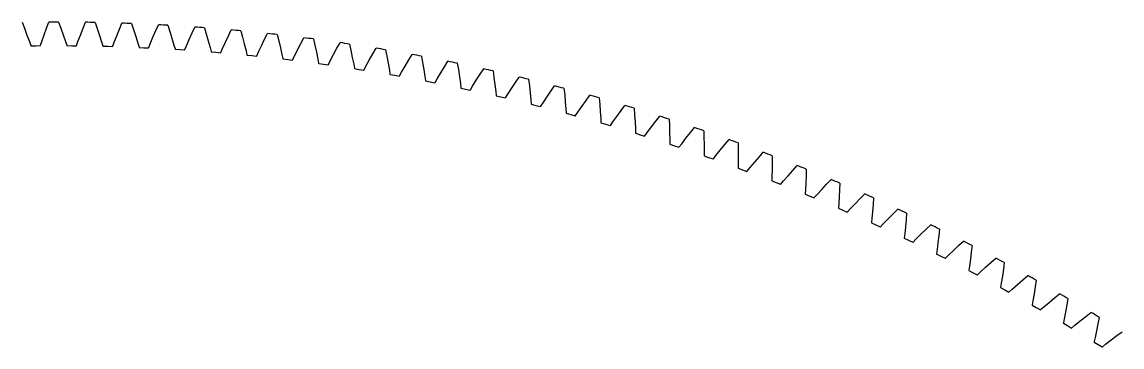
# Model space of a CAD drawing. Extents: x -220 to 220, y -220 to 220.
# Drawn here: x -3.5 to 117.4, y 184 to 219.7 of the extents above; entities that cross this region are included whole.
import ezdxf

# ---------------------------------------------------------------- set-up
doc = ezdxf.new("R2010")
doc.units = 0

msp = doc.modelspace()

# ---------------------------------------------------------------- linework, layer by layer
at = {"layer": 'layer0'}
for p, q in [((-3.48, 219.68), (-3.22, 219.02)), ((-3.22, 219.02), (-2.94, 218.28)), ((-1.05, 218.3), (-0.78, 219.04)), ((-0.78, 219.04), (-0.53, 219.71)), ((0.53, 219.71), (0.78, 219.04)), ((0.78, 219.04), (1.05, 218.3)), ((2.94, 218.28), (3.22, 219.02)), ((3.22, 219.02), (3.48, 219.68)), ((4.54, 219.66), (4.78, 218.99)), ((4.78, 218.99), (5.03, 218.24)), ((6.93, 218.19), (7.22, 218.93)), ((7.22, 218.93), (7.5, 219.58)), ((8.55, 219.54), (8.78, 218.87)), ((8.78, 218.87), (9.02, 218.12)), ((11.22, 218.76), (11.51, 219.41)), ((12.56, 219.35), (12.77, 218.67)), ((15.21, 218.52), (15.51, 219.16)), ((16.56, 219.08), (16.76, 218.4)), ((19.2, 218.2), (19.51, 218.84)), ((-2.94, 218.28), (-2.67, 217.57)), ((-1.3, 217.58), (-1.05, 218.3)), ((1.05, 218.3), (1.3, 217.58)), ((2.67, 217.57), (2.94, 218.28)), ((5.03, 218.24), (5.27, 217.52)), ((6.65, 217.48), (6.93, 218.19)), ((9.02, 218.12), (9.25, 217.39)), ((10.62, 217.32), (10.91, 218.03)), ((10.91, 218.03), (11.22, 218.76)), ((12.77, 218.67), (13, 217.92)), ((13, 217.92), (13.21, 217.18)), ((14.59, 217.09), (14.89, 217.79)), ((14.89, 217.79), (15.21, 218.52)), ((16.76, 218.4), (16.98, 217.64)), ((16.98, 217.64), (17.18, 216.9)), ((18.87, 217.49), (19.2, 218.2)), ((20.56, 218.75), (20.75, 218.06)), ((20.75, 218.06), (20.95, 217.3)), ((22.84, 217.11), (23.18, 217.81)), ((23.18, 217.81), (23.5, 218.45)), ((24.56, 218.33), (24.73, 217.64)), ((24.73, 217.64), (24.92, 216.88)), ((27.16, 217.35), (27.49, 217.98)), ((28.54, 217.85), (28.7, 217.16)), ((-2.67, 217.57), (-2.52, 217.14)), ((-2.52, 217.14), (-2.51, 217.11)), ((-2.51, 217.11), (-2.5, 217.11)), ((-2.5, 217.11), (-1.98, 217.11)), ((-1.98, 217.11), (-1.47, 217.12)), ((-1.47, 217.12), (-1.46, 217.12)), ((-1.46, 217.12), (-1.45, 217.15)), ((-1.45, 217.15), (-1.3, 217.58)), ((1.3, 217.58), (1.45, 217.15)), ((1.45, 217.15), (1.46, 217.12)), ((1.46, 217.12), (1.47, 217.12)), ((1.47, 217.12), (1.98, 217.11)), ((1.98, 217.11), (2.5, 217.11)), ((2.5, 217.11), (2.51, 217.11)), ((2.51, 217.11), (2.52, 217.14)), ((2.52, 217.14), (2.67, 217.57)), ((5.27, 217.52), (5.41, 217.09)), ((5.41, 217.09), (5.42, 217.06)), ((5.42, 217.06), (5.43, 217.05)), ((5.43, 217.05), (5.95, 217.04)), ((5.95, 217.04), (6.46, 217.02)), ((6.46, 217.02), (6.47, 217.03)), ((6.47, 217.03), (6.49, 217.06)), ((6.49, 217.06), (6.65, 217.48)), ((9.25, 217.39), (9.38, 216.95)), ((9.38, 216.95), (9.39, 216.92)), ((9.39, 216.92), (9.39, 216.92)), ((9.39, 216.92), (9.91, 216.89)), ((9.91, 216.89), (10.43, 216.87)), ((10.43, 216.88), (10.45, 216.9)), ((10.43, 216.87), (10.43, 216.88)), ((10.45, 216.9), (10.62, 217.32)), ((13.21, 217.18), (13.34, 216.75)), ((13.34, 216.75), (13.35, 216.72)), ((13.35, 216.72), (13.35, 216.71)), ((13.35, 216.71), (13.87, 216.68)), ((13.87, 216.68), (14.39, 216.64)), ((14.39, 216.65), (14.41, 216.68)), ((14.39, 216.64), (14.39, 216.65)), ((14.41, 216.68), (14.59, 217.09)), ((17.18, 216.9), (17.29, 216.47)), ((17.29, 216.47), (17.3, 216.44)), ((17.3, 216.44), (17.31, 216.43)), ((17.31, 216.43), (17.83, 216.39)), ((18.36, 216.38), (18.55, 216.79)), ((18.55, 216.79), (18.87, 217.49)), ((20.95, 217.3), (21.14, 216.55)), ((21.14, 216.55), (21.24, 216.11)), ((22.31, 216.01), (22.5, 216.42)), ((22.5, 216.42), (22.84, 217.11)), ((24.92, 216.88), (25.09, 216.13)), ((26.45, 215.97), (26.8, 216.65)), ((26.8, 216.65), (27.16, 217.35)), ((28.7, 217.16), (28.87, 216.39)), ((30.75, 216.13), (31.12, 216.82)), ((31.12, 216.82), (31.47, 217.44)), ((32.51, 217.29), (32.66, 216.6)), ((32.66, 216.6), (32.82, 215.82)), ((35.08, 216.22), (35.43, 216.83)), ((36.48, 216.66), (36.61, 215.96)), ((17.83, 216.39), (18.34, 216.34)), ((18.34, 216.34), (18.35, 216.35)), ((18.35, 216.35), (18.36, 216.38)), ((21.24, 216.11), (21.25, 216.08)), ((21.25, 216.08), (21.26, 216.08)), ((21.26, 216.08), (21.77, 216.03)), ((21.77, 216.03), (22.29, 215.97)), ((22.29, 215.97), (22.3, 215.98)), ((22.3, 215.98), (22.31, 216.01)), ((25.09, 216.13), (25.19, 215.69)), ((25.19, 215.69), (25.2, 215.66)), ((25.2, 215.66), (25.2, 215.65)), ((25.2, 215.65), (25.72, 215.59)), ((25.72, 215.59), (26.23, 215.53)), ((26.23, 215.53), (26.24, 215.54)), ((26.24, 215.54), (26.25, 215.56)), ((26.25, 215.56), (26.45, 215.97)), ((28.87, 216.39), (29.03, 215.64)), ((29.03, 215.64), (29.12, 215.19)), ((30.19, 215.05), (30.39, 215.45)), ((30.39, 215.45), (30.75, 216.13)), ((32.82, 215.82), (32.97, 215.07)), ((34.32, 214.86), (34.69, 215.53)), ((34.69, 215.53), (35.08, 216.22)), ((36.61, 215.96), (36.76, 215.19)), ((38.62, 214.86), (39.02, 215.54)), ((39.02, 215.54), (39.39, 216.15)), ((40.43, 215.96), (40.55, 215.26)), ((40.55, 215.26), (40.68, 214.48)), ((42.95, 214.79), (43.33, 215.4)), ((29.12, 215.19), (29.13, 215.16)), ((29.13, 215.16), (29.14, 215.16)), ((29.14, 215.16), (29.65, 215.09)), ((29.65, 215.09), (30.16, 215.02)), ((30.16, 215.02), (30.17, 215.02)), ((30.17, 215.02), (30.19, 215.05)), ((32.97, 215.07), (33.05, 214.63)), ((33.05, 214.63), (33.06, 214.6)), ((33.06, 214.6), (33.06, 214.59)), ((33.06, 214.59), (33.57, 214.51)), ((33.57, 214.51), (34.08, 214.43)), ((34.08, 214.43), (34.09, 214.43)), ((34.09, 214.43), (34.11, 214.46)), ((34.11, 214.46), (34.32, 214.86)), ((36.76, 215.19), (36.89, 214.43)), ((36.89, 214.43), (36.96, 213.99)), ((38.02, 213.8), (38.24, 214.2)), ((38.24, 214.2), (38.62, 214.86)), ((40.68, 214.48), (40.8, 213.72)), ((42.15, 213.46), (42.54, 214.12)), ((42.54, 214.12), (42.95, 214.79)), ((44.36, 215.18), (44.48, 214.48)), ((44.48, 214.48), (44.59, 213.7)), ((46.87, 213.97), (47.26, 214.57)), ((48.29, 214.34), (48.39, 213.63)), ((36.96, 213.99), (36.97, 213.96)), ((36.97, 213.96), (36.98, 213.95)), ((36.98, 213.95), (37.49, 213.86)), ((37.49, 213.86), (37.99, 213.77)), ((37.99, 213.77), (38, 213.77)), ((38, 213.77), (38.02, 213.8)), ((40.8, 213.72), (40.86, 213.28)), ((40.86, 213.28), (40.87, 213.24)), ((40.87, 213.24), (40.88, 213.24)), ((40.88, 213.24), (41.39, 213.14)), ((41.39, 213.14), (41.89, 213.04)), ((41.89, 213.04), (41.9, 213.05)), ((41.9, 213.05), (41.92, 213.07)), ((41.92, 213.07), (42.15, 213.46)), ((44.59, 213.7), (44.7, 212.94)), ((44.7, 212.94), (44.75, 212.49)), ((46.04, 212.66), (46.44, 213.31)), ((46.44, 213.31), (46.87, 213.97)), ((48.39, 213.63), (48.49, 212.85)), ((48.49, 212.85), (48.58, 212.09)), ((50.33, 212.42), (50.77, 213.08)), ((50.77, 213.08), (51.17, 213.67)), ((52.19, 213.42), (52.28, 212.71)), ((44.75, 212.49), (44.76, 212.46)), ((44.76, 212.46), (44.77, 212.46)), ((44.77, 212.46), (45.27, 212.35)), ((45.27, 212.35), (45.78, 212.24)), ((45.78, 212.24), (45.8, 212.27)), ((45.78, 212.24), (45.78, 212.24)), ((45.8, 212.27), (46.04, 212.66)), ((48.58, 212.09), (48.63, 211.64)), ((48.63, 211.64), (48.63, 211.61)), ((48.63, 211.61), (48.64, 211.6)), ((48.64, 211.6), (49.14, 211.49)), ((49.67, 211.4), (49.92, 211.78)), ((49.92, 211.78), (50.33, 212.42)), ((52.28, 212.71), (52.37, 211.93)), ((52.37, 211.93), (52.44, 211.17)), ((54.2, 211.47), (54.65, 212.12)), ((54.65, 212.12), (55.06, 212.7)), ((56.08, 212.43), (56.16, 211.72)), ((56.16, 211.72), (56.23, 210.94)), ((58.52, 211.08), (58.94, 211.66)), ((49.14, 211.49), (49.65, 211.37)), ((49.65, 211.37), (49.67, 211.4)), ((49.65, 211.37), (49.65, 211.37)), ((52.44, 211.17), (52.48, 210.72)), ((52.48, 210.72), (52.49, 210.69)), ((52.49, 210.69), (52.49, 210.68)), ((52.49, 210.68), (53, 210.55)), ((53, 210.55), (53.5, 210.43)), ((53.5, 210.43), (53.51, 210.43)), ((53.51, 210.43), (53.53, 210.46)), ((53.53, 210.46), (53.78, 210.83)), ((53.78, 210.83), (54.2, 211.47)), ((56.23, 210.94), (56.29, 210.17)), ((57.62, 209.82), (58.06, 210.44)), ((58.06, 210.44), (58.52, 211.08)), ((59.95, 211.37), (60.01, 210.66)), ((60.01, 210.66), (60.07, 209.88)), ((62.36, 209.98), (62.79, 210.55)), ((56.29, 210.17), (56.32, 209.72)), ((56.32, 209.72), (56.33, 209.69)), ((56.33, 209.69), (56.33, 209.69)), ((56.33, 209.69), (56.83, 209.55)), ((56.83, 209.55), (57.33, 209.41)), ((57.33, 209.41), (57.34, 209.42)), ((57.34, 209.42), (57.36, 209.44)), ((57.36, 209.44), (57.62, 209.82)), ((60.07, 209.88), (60.12, 209.11)), ((61.44, 208.73), (61.89, 209.35)), ((61.89, 209.35), (62.36, 209.98)), ((63.8, 210.24), (63.85, 209.53)), ((63.85, 209.53), (63.89, 208.74)), ((66.19, 208.81), (66.63, 209.36)), ((60.12, 209.11), (60.14, 208.66)), ((60.14, 208.66), (60.15, 208.63)), ((60.15, 208.63), (60.15, 208.62)), ((60.15, 208.62), (60.65, 208.48)), ((60.65, 208.48), (61.15, 208.33)), ((61.15, 208.33), (61.16, 208.34)), ((61.16, 208.34), (61.18, 208.36)), ((61.18, 208.36), (61.44, 208.73)), ((63.89, 208.74), (63.93, 207.98)), ((63.93, 207.98), (63.95, 207.53)), ((65.24, 207.57), (65.7, 208.18)), ((65.7, 208.18), (66.19, 208.81)), ((67.63, 209.04), (67.67, 208.33)), ((67.67, 208.33), (67.7, 207.54)), ((69.99, 207.56), (70.44, 208.11)), ((63.95, 207.53), (63.95, 207.5)), ((63.95, 207.5), (63.95, 207.49)), ((63.95, 207.49), (64.45, 207.33)), ((64.45, 207.33), (64.94, 207.18)), ((64.94, 207.18), (64.95, 207.18)), ((64.95, 207.18), (64.97, 207.21)), ((64.97, 207.21), (65.24, 207.57)), ((67.7, 207.54), (67.72, 206.78)), ((67.72, 206.78), (67.73, 206.32)), ((69.02, 206.34), (69.49, 206.95)), ((69.49, 206.95), (69.99, 207.56)), ((71.44, 207.77), (71.46, 207.06)), ((71.46, 207.06), (71.48, 206.27)), ((73.77, 206.25), (74.23, 206.79)), ((67.73, 206.32), (67.73, 206.29)), ((67.73, 206.29), (67.73, 206.29)), ((67.73, 206.29), (68.22, 206.12)), ((68.22, 206.12), (68.72, 205.96)), ((68.72, 205.96), (68.75, 205.99)), ((68.72, 205.96), (68.72, 205.96)), ((68.75, 205.99), (69.02, 206.34)), ((71.48, 206.27), (71.48, 205.51)), ((72.78, 205.05), (73.26, 205.64)), ((73.26, 205.64), (73.77, 206.25)), ((75.22, 206.43), (75.23, 205.72)), ((75.23, 205.72), (75.23, 204.93)), ((71.48, 205.51), (71.48, 205.05)), ((71.48, 205.05), (71.49, 205.02)), ((71.49, 205.02), (71.49, 205.01)), ((71.49, 205.01), (71.98, 204.84)), ((71.98, 204.84), (72.47, 204.67)), ((72.47, 204.67), (72.5, 204.7)), ((72.47, 204.67), (72.47, 204.67)), ((72.5, 204.7), (72.78, 205.05)), ((75.23, 204.93), (75.22, 204.17)), ((77.01, 204.27), (77.52, 204.87)), ((77.52, 204.87), (77.99, 205.4)), ((78.98, 205.02), (78.98, 204.31)), ((75.22, 204.17), (75.22, 203.71)), ((75.22, 203.71), (75.22, 203.68)), ((75.22, 203.68), (75.22, 203.67)), ((75.22, 203.67), (75.71, 203.49)), ((75.71, 203.49), (76.19, 203.31)), ((76.19, 203.31), (76.2, 203.32)), ((76.2, 203.32), (76.22, 203.34)), ((76.22, 203.34), (76.51, 203.69)), ((76.51, 203.69), (77.01, 204.27)), ((78.96, 203.52), (78.94, 202.76)), ((78.98, 204.31), (78.96, 203.52)), ((80.72, 202.83), (81.25, 203.42)), ((81.25, 203.42), (81.73, 203.94)), ((82.71, 203.55), (82.69, 202.84)), ((78.94, 202.76), (78.92, 202.31)), ((78.92, 202.31), (78.93, 202.27)), ((78.93, 202.27), (78.93, 202.27)), ((78.93, 202.27), (79.41, 202.08)), ((79.41, 202.08), (79.89, 201.89)), ((79.9, 201.89), (79.92, 201.91)), ((79.92, 201.91), (80.22, 202.25)), ((80.22, 202.25), (80.72, 202.83)), ((82.67, 202.05), (82.63, 201.28)), ((82.69, 202.84), (82.67, 202.05)), ((84.95, 201.9), (85.44, 202.42)), ((86.42, 202), (86.38, 201.29)), ((79.89, 201.89), (79.9, 201.89)), ((82.63, 201.28), (82.61, 200.83)), ((82.61, 200.83), (82.61, 200.8)), ((82.61, 200.8), (82.61, 200.79)), ((82.61, 200.79), (83.09, 200.59)), ((83.6, 200.42), (83.9, 200.76)), ((83.9, 200.76), (84.41, 201.32)), ((84.41, 201.32), (84.95, 201.9)), ((86.38, 201.29), (86.34, 200.5)), ((88.63, 200.31), (89.13, 200.82)), ((83.09, 200.59), (83.57, 200.39)), ((83.57, 200.4), (83.6, 200.42)), ((83.57, 200.39), (83.57, 200.4)), ((86.29, 199.74), (86.26, 199.29)), ((86.34, 200.5), (86.29, 199.74)), ((87.55, 199.19), (88.08, 199.75)), ((88.08, 199.75), (88.63, 200.31)), ((90.05, 199.68), (89.99, 198.89)), ((90.09, 200.39), (90.05, 199.68)), ((86.26, 199.29), (86.26, 199.26)), ((86.26, 199.26), (86.26, 199.25)), ((86.26, 199.25), (86.74, 199.04)), ((86.74, 199.04), (87.21, 198.84)), ((87.21, 198.84), (87.22, 198.84)), ((87.22, 198.84), (87.24, 198.86)), ((87.24, 198.86), (87.55, 199.19)), ((89.99, 198.89), (89.93, 198.13)), ((91.71, 198.1), (92.27, 198.66)), ((92.27, 198.66), (92.78, 199.16)), ((93.74, 198.71), (93.68, 198)), ((89.93, 198.13), (89.88, 197.68)), ((89.88, 197.68), (89.88, 197.65)), ((89.88, 197.65), (89.89, 197.64)), ((89.89, 197.64), (90.36, 197.42)), ((90.36, 197.42), (90.83, 197.21)), ((90.83, 197.21), (90.84, 197.21)), ((90.84, 197.21), (90.86, 197.23)), ((90.86, 197.23), (91.18, 197.56)), ((91.18, 197.56), (91.71, 198.1)), ((93.61, 197.22), (93.53, 196.45)), ((93.68, 198), (93.61, 197.22)), ((95.88, 196.94), (96.4, 197.43)), ((93.53, 196.45), (93.48, 196.01)), ((93.48, 196.01), (93.48, 195.97)), ((93.48, 195.97), (93.48, 195.96)), ((93.48, 195.96), (93.95, 195.74)), ((94.45, 195.54), (94.77, 195.86)), ((94.77, 195.86), (95.31, 196.4)), ((95.31, 196.4), (95.88, 196.94)), ((97.28, 196.26), (97.19, 195.47)), ((97.35, 196.97), (97.28, 196.26)), ((93.95, 195.74), (94.42, 195.52)), ((94.42, 195.52), (94.45, 195.54)), ((94.42, 195.52), (94.42, 195.52)), ((97.1, 194.71), (97.04, 194.27)), ((97.19, 195.47), (97.1, 194.71)), ((98.89, 194.62), (99.46, 195.16)), ((99.46, 195.16), (99.99, 195.64)), ((100.93, 195.16), (100.85, 194.45)), ((97.04, 194.27), (97.04, 194.23)), ((97.04, 194.23), (97.05, 194.22)), ((97.05, 194.22), (97.51, 193.99)), ((97.51, 193.99), (97.97, 193.76)), ((97.97, 193.76), (97.98, 193.76)), ((97.98, 193.76), (98, 193.78)), ((98, 193.78), (98.33, 194.1)), ((98.33, 194.1), (98.89, 194.62)), ((100.75, 193.67), (100.64, 192.91)), ((100.85, 194.45), (100.75, 193.67)), ((103.01, 193.31), (103.55, 193.78)), ((100.58, 192.46), (100.57, 192.43)), ((100.57, 192.43), (100.58, 192.42)), ((100.64, 192.91), (100.58, 192.46)), ((100.58, 192.42), (101.04, 192.18)), ((101.53, 191.96), (101.86, 192.27)), ((101.86, 192.27), (102.42, 192.78)), ((102.42, 192.78), (103.01, 193.31)), ((104.38, 192.57), (104.27, 191.79)), ((104.48, 193.28), (104.38, 192.57)), ((101.04, 192.18), (101.49, 191.94)), ((101.49, 191.94), (101.5, 191.94)), ((101.5, 191.94), (101.53, 191.96)), ((104.15, 191.04), (104.07, 190.59)), ((104.27, 191.79), (104.15, 191.04)), ((105.93, 190.88), (106.53, 191.4)), ((106.53, 191.4), (107.07, 191.86)), ((107.99, 191.34), (107.88, 190.64)), ((104.07, 190.59), (104.07, 190.56)), ((104.07, 190.56), (104.08, 190.55)), ((104.08, 190.55), (104.53, 190.3)), ((104.53, 190.3), (104.98, 190.05)), ((104.98, 190.05), (104.99, 190.05)), ((104.99, 190.05), (105.02, 190.07)), ((105.02, 190.07), (105.35, 190.38)), ((105.35, 190.38), (105.93, 190.88)), ((107.75, 189.86), (107.62, 189.1)), ((107.88, 190.64), (107.75, 189.86)), ((110, 189.42), (110.56, 189.87)), ((107.62, 189.1), (107.54, 188.66)), ((107.54, 188.66), (107.54, 188.63)), ((107.54, 188.63), (107.54, 188.62)), ((107.54, 188.62), (107.99, 188.36)), ((108.81, 188.42), (109.4, 188.91)), ((109.4, 188.91), (110, 189.42)), ((111.35, 188.63), (111.2, 187.86)), ((111.47, 189.33), (111.35, 188.63)), ((107.99, 188.36), (108.44, 188.1)), ((108.44, 188.11), (108.47, 188.12)), ((108.44, 188.1), (108.44, 188.11)), ((108.47, 188.12), (108.81, 188.42)), ((111.2, 187.86), (111.06, 187.11)), ((113.44, 187.38), (114, 187.82)), ((110.97, 186.66), (110.96, 186.63)), ((110.96, 186.63), (110.97, 186.62)), ((111.06, 187.11), (110.97, 186.66)), ((110.97, 186.62), (111.41, 186.36)), ((111.41, 186.36), (111.85, 186.09)), ((111.89, 186.11), (112.24, 186.4)), ((112.24, 186.4), (112.83, 186.89)), ((112.83, 186.89), (113.44, 187.38)), ((114.77, 186.57), (114.62, 185.79)), ((114.91, 187.27), (114.77, 186.57)), ((111.85, 186.09), (111.86, 186.09)), ((111.86, 186.09), (111.89, 186.11)), ((114.46, 185.05), (114.36, 184.61)), ((114.62, 185.79), (114.46, 185.05)), ((116.22, 184.79), (116.85, 185.28)), ((116.85, 185.28), (117.42, 185.7)), ((114.36, 184.61), (114.35, 184.57)), ((114.35, 184.57), (114.36, 184.56)), ((114.36, 184.56), (114.79, 184.29)), ((114.79, 184.29), (115.23, 184.02)), ((115.23, 184.02), (115.24, 184.02)), ((115.24, 184.02), (115.27, 184.04)), ((115.27, 184.04), (115.62, 184.32)), ((115.62, 184.32), (116.22, 184.79))]:
    msp.add_line(p, q, dxfattribs=at)
for start, end in [(89.8622, 90.1378), (88.8157, 89.0913), (87.7692, 88.0448), (86.7227, 86.9983), (85.6762, 85.9517), (84.6296, 84.9052), (83.5831, 83.8587), (82.5366, 82.8122), (81.4901, 81.7657), (80.4436, 80.7192), (79.3971, 79.6727), (78.3506, 78.6262), (77.3041, 77.5797), (76.2576, 76.5331), (75.211, 75.4866), (74.1645, 74.4401), (73.118, 73.3936), (72.0715, 72.3471), (71.025, 71.3006), (69.9785, 70.2541), (68.932, 69.2076), (67.8855, 68.161), (66.8389, 67.1145), (65.7924, 66.068), (64.7459, 65.0215), (63.6994, 63.975), (62.6529, 62.9285), (61.6064, 61.882), (60.5599, 60.8355), (59.5134, 59.789), (58.4669, 58.7424)]:
    msp.add_arc((0, 0), 219.71, start, end, dxfattribs=at)
at = {"layer": 'layer1'}
for p, q in [((-3.48, 219.68), (-3.22, 219.02)), ((-3.22, 219.02), (-2.94, 218.28)), ((-1.05, 218.3), (-0.78, 219.04)), ((-0.78, 219.04), (-0.53, 219.71)), ((0.53, 219.71), (0.78, 219.04)), ((0.78, 219.04), (1.05, 218.3)), ((2.94, 218.28), (3.22, 219.02)), ((3.22, 219.02), (3.48, 219.68)), ((4.54, 219.66), (4.78, 218.99)), ((4.78, 218.99), (5.03, 218.24)), ((6.93, 218.19), (7.22, 218.93)), ((7.22, 218.93), (7.5, 219.58)), ((8.55, 219.54), (8.78, 218.87)), ((8.78, 218.87), (9.02, 218.12)), ((11.22, 218.76), (11.51, 219.41)), ((12.56, 219.35), (12.77, 218.67)), ((15.21, 218.52), (15.51, 219.16)), ((16.56, 219.08), (16.76, 218.4)), ((19.2, 218.2), (19.51, 218.84)), ((-2.94, 218.28), (-2.67, 217.57)), ((-1.3, 217.58), (-1.05, 218.3)), ((1.05, 218.3), (1.3, 217.58)), ((2.67, 217.57), (2.94, 218.28)), ((5.03, 218.24), (5.27, 217.52)), ((6.65, 217.48), (6.93, 218.19)), ((9.02, 218.12), (9.25, 217.39)), ((10.62, 217.32), (10.91, 218.03)), ((10.91, 218.03), (11.22, 218.76)), ((12.77, 218.67), (13, 217.92)), ((13, 217.92), (13.21, 217.18)), ((14.59, 217.09), (14.89, 217.79)), ((14.89, 217.79), (15.21, 218.52)), ((16.76, 218.4), (16.98, 217.64)), ((16.98, 217.64), (17.18, 216.9)), ((18.87, 217.49), (19.2, 218.2)), ((20.56, 218.75), (20.75, 218.06)), ((20.75, 218.06), (20.95, 217.3)), ((22.84, 217.11), (23.18, 217.81)), ((23.18, 217.81), (23.5, 218.45)), ((24.56, 218.33), (24.73, 217.64)), ((24.73, 217.64), (24.92, 216.88)), ((27.16, 217.35), (27.49, 217.98)), ((28.54, 217.85), (28.7, 217.16)), ((-2.67, 217.57), (-2.52, 217.14)), ((-2.52, 217.14), (-2.51, 217.11)), ((-2.51, 217.11), (-2.5, 217.11)), ((-2.5, 217.11), (-1.98, 217.11)), ((-1.98, 217.11), (-1.47, 217.12)), ((-1.47, 217.12), (-1.46, 217.12)), ((-1.46, 217.12), (-1.45, 217.15)), ((-1.45, 217.15), (-1.3, 217.58)), ((1.3, 217.58), (1.45, 217.15)), ((1.45, 217.15), (1.46, 217.12)), ((1.46, 217.12), (1.47, 217.12)), ((1.47, 217.12), (1.98, 217.11)), ((1.98, 217.11), (2.5, 217.11)), ((2.5, 217.11), (2.51, 217.11)), ((2.51, 217.11), (2.52, 217.14)), ((2.52, 217.14), (2.67, 217.57)), ((5.27, 217.52), (5.41, 217.09)), ((5.41, 217.09), (5.42, 217.06)), ((5.42, 217.06), (5.43, 217.05)), ((5.43, 217.05), (5.95, 217.04)), ((5.95, 217.04), (6.46, 217.02)), ((6.46, 217.02), (6.47, 217.03)), ((6.47, 217.03), (6.49, 217.06)), ((6.49, 217.06), (6.65, 217.48)), ((9.25, 217.39), (9.38, 216.95)), ((9.38, 216.95), (9.39, 216.92)), ((9.39, 216.92), (9.39, 216.92)), ((9.39, 216.92), (9.91, 216.89)), ((9.91, 216.89), (10.43, 216.87)), ((10.43, 216.88), (10.45, 216.9)), ((10.43, 216.87), (10.43, 216.88)), ((10.45, 216.9), (10.62, 217.32)), ((13.21, 217.18), (13.34, 216.75)), ((13.34, 216.75), (13.35, 216.72)), ((13.35, 216.72), (13.35, 216.71)), ((13.35, 216.71), (13.87, 216.68)), ((13.87, 216.68), (14.39, 216.64)), ((14.39, 216.65), (14.41, 216.68)), ((14.39, 216.64), (14.39, 216.65)), ((14.41, 216.68), (14.59, 217.09)), ((17.18, 216.9), (17.29, 216.47)), ((17.29, 216.47), (17.3, 216.44)), ((17.3, 216.44), (17.31, 216.43)), ((17.31, 216.43), (17.83, 216.39)), ((18.36, 216.38), (18.55, 216.79)), ((18.55, 216.79), (18.87, 217.49)), ((20.95, 217.3), (21.14, 216.55)), ((21.14, 216.55), (21.24, 216.11)), ((22.31, 216.01), (22.5, 216.42)), ((22.5, 216.42), (22.84, 217.11)), ((24.92, 216.88), (25.09, 216.13)), ((26.45, 215.97), (26.8, 216.65)), ((26.8, 216.65), (27.16, 217.35)), ((28.7, 217.16), (28.87, 216.39)), ((30.75, 216.13), (31.12, 216.82)), ((31.12, 216.82), (31.47, 217.44)), ((32.51, 217.29), (32.66, 216.6)), ((32.66, 216.6), (32.82, 215.82)), ((35.08, 216.22), (35.43, 216.83)), ((36.48, 216.66), (36.61, 215.96)), ((17.83, 216.39), (18.34, 216.34)), ((18.34, 216.34), (18.35, 216.35)), ((18.35, 216.35), (18.36, 216.38)), ((21.24, 216.11), (21.25, 216.08)), ((21.25, 216.08), (21.26, 216.08)), ((21.26, 216.08), (21.77, 216.03)), ((21.77, 216.03), (22.29, 215.97)), ((22.29, 215.97), (22.3, 215.98)), ((22.3, 215.98), (22.31, 216.01)), ((25.09, 216.13), (25.19, 215.69)), ((25.19, 215.69), (25.2, 215.66)), ((25.2, 215.66), (25.2, 215.65)), ((25.2, 215.65), (25.72, 215.59)), ((25.72, 215.59), (26.23, 215.53)), ((26.23, 215.53), (26.24, 215.54)), ((26.24, 215.54), (26.25, 215.56)), ((26.25, 215.56), (26.45, 215.97)), ((28.87, 216.39), (29.03, 215.64)), ((29.03, 215.64), (29.12, 215.19)), ((30.19, 215.05), (30.39, 215.45)), ((30.39, 215.45), (30.75, 216.13)), ((32.82, 215.82), (32.97, 215.07)), ((34.32, 214.86), (34.69, 215.53)), ((34.69, 215.53), (35.08, 216.22)), ((36.61, 215.96), (36.76, 215.19)), ((38.62, 214.86), (39.02, 215.54)), ((39.02, 215.54), (39.39, 216.15)), ((40.43, 215.96), (40.55, 215.26)), ((40.55, 215.26), (40.68, 214.48)), ((42.95, 214.79), (43.33, 215.4)), ((29.12, 215.19), (29.13, 215.16)), ((29.13, 215.16), (29.14, 215.16)), ((29.14, 215.16), (29.65, 215.09)), ((29.65, 215.09), (30.16, 215.02)), ((30.16, 215.02), (30.17, 215.02)), ((30.17, 215.02), (30.19, 215.05)), ((32.97, 215.07), (33.05, 214.63)), ((33.05, 214.63), (33.06, 214.6)), ((33.06, 214.6), (33.06, 214.59)), ((33.06, 214.59), (33.57, 214.51)), ((33.57, 214.51), (34.08, 214.43)), ((34.08, 214.43), (34.09, 214.43)), ((34.09, 214.43), (34.11, 214.46)), ((34.11, 214.46), (34.32, 214.86)), ((36.76, 215.19), (36.89, 214.43)), ((36.89, 214.43), (36.96, 213.99)), ((38.02, 213.8), (38.24, 214.2)), ((38.24, 214.2), (38.62, 214.86)), ((40.68, 214.48), (40.8, 213.72)), ((42.15, 213.46), (42.54, 214.12)), ((42.54, 214.12), (42.95, 214.79)), ((44.36, 215.18), (44.48, 214.48)), ((44.48, 214.48), (44.59, 213.7)), ((46.87, 213.97), (47.26, 214.57)), ((48.29, 214.34), (48.39, 213.63)), ((36.96, 213.99), (36.97, 213.96)), ((36.97, 213.96), (36.98, 213.95)), ((36.98, 213.95), (37.49, 213.86)), ((37.49, 213.86), (37.99, 213.77)), ((37.99, 213.77), (38, 213.77)), ((38, 213.77), (38.02, 213.8)), ((40.8, 213.72), (40.86, 213.28)), ((40.86, 213.28), (40.87, 213.24)), ((40.87, 213.24), (40.88, 213.24)), ((40.88, 213.24), (41.39, 213.14)), ((41.39, 213.14), (41.89, 213.04)), ((41.89, 213.04), (41.9, 213.05)), ((41.9, 213.05), (41.92, 213.07)), ((41.92, 213.07), (42.15, 213.46)), ((44.59, 213.7), (44.7, 212.94)), ((44.7, 212.94), (44.75, 212.49)), ((46.04, 212.66), (46.44, 213.31)), ((46.44, 213.31), (46.87, 213.97)), ((48.39, 213.63), (48.49, 212.85)), ((48.49, 212.85), (48.58, 212.09)), ((50.33, 212.42), (50.77, 213.08)), ((50.77, 213.08), (51.17, 213.67)), ((52.19, 213.42), (52.28, 212.71)), ((44.75, 212.49), (44.76, 212.46)), ((44.76, 212.46), (44.77, 212.46)), ((44.77, 212.46), (45.27, 212.35)), ((45.27, 212.35), (45.78, 212.24)), ((45.78, 212.24), (45.8, 212.27)), ((45.78, 212.24), (45.78, 212.24)), ((45.8, 212.27), (46.04, 212.66)), ((48.58, 212.09), (48.63, 211.64)), ((48.63, 211.64), (48.63, 211.61)), ((48.63, 211.61), (48.64, 211.6)), ((48.64, 211.6), (49.14, 211.49)), ((49.67, 211.4), (49.92, 211.78)), ((49.92, 211.78), (50.33, 212.42)), ((52.28, 212.71), (52.37, 211.93)), ((52.37, 211.93), (52.44, 211.17)), ((54.2, 211.47), (54.65, 212.12)), ((54.65, 212.12), (55.06, 212.7)), ((56.08, 212.43), (56.16, 211.72)), ((56.16, 211.72), (56.23, 210.94)), ((58.52, 211.08), (58.94, 211.66)), ((49.14, 211.49), (49.65, 211.37)), ((49.65, 211.37), (49.67, 211.4)), ((49.65, 211.37), (49.65, 211.37)), ((52.44, 211.17), (52.48, 210.72)), ((52.48, 210.72), (52.49, 210.69)), ((52.49, 210.69), (52.49, 210.68)), ((52.49, 210.68), (53, 210.55)), ((53, 210.55), (53.5, 210.43)), ((53.5, 210.43), (53.51, 210.43)), ((53.51, 210.43), (53.53, 210.46)), ((53.53, 210.46), (53.78, 210.83)), ((53.78, 210.83), (54.2, 211.47)), ((56.23, 210.94), (56.29, 210.17)), ((57.62, 209.82), (58.06, 210.44)), ((58.06, 210.44), (58.52, 211.08)), ((59.95, 211.37), (60.01, 210.66)), ((60.01, 210.66), (60.07, 209.88)), ((62.36, 209.98), (62.79, 210.55)), ((56.29, 210.17), (56.32, 209.72)), ((56.32, 209.72), (56.33, 209.69)), ((56.33, 209.69), (56.33, 209.69)), ((56.33, 209.69), (56.83, 209.55)), ((56.83, 209.55), (57.33, 209.41)), ((57.33, 209.41), (57.34, 209.42)), ((57.34, 209.42), (57.36, 209.44)), ((57.36, 209.44), (57.62, 209.82)), ((60.07, 209.88), (60.12, 209.11)), ((61.44, 208.73), (61.89, 209.35)), ((61.89, 209.35), (62.36, 209.98)), ((63.8, 210.24), (63.85, 209.53)), ((63.85, 209.53), (63.89, 208.74)), ((66.19, 208.81), (66.63, 209.36)), ((60.12, 209.11), (60.14, 208.66)), ((60.14, 208.66), (60.15, 208.63)), ((60.15, 208.63), (60.15, 208.62)), ((60.15, 208.62), (60.65, 208.48)), ((60.65, 208.48), (61.15, 208.33)), ((61.15, 208.33), (61.16, 208.34)), ((61.16, 208.34), (61.18, 208.36)), ((61.18, 208.36), (61.44, 208.73)), ((63.89, 208.74), (63.93, 207.98)), ((63.93, 207.98), (63.95, 207.53)), ((65.24, 207.57), (65.7, 208.18)), ((65.7, 208.18), (66.19, 208.81)), ((67.63, 209.04), (67.67, 208.33)), ((67.67, 208.33), (67.7, 207.54)), ((69.99, 207.56), (70.44, 208.11)), ((63.95, 207.53), (63.95, 207.5)), ((63.95, 207.5), (63.95, 207.49)), ((63.95, 207.49), (64.45, 207.33)), ((64.45, 207.33), (64.94, 207.18)), ((64.94, 207.18), (64.95, 207.18)), ((64.95, 207.18), (64.97, 207.21)), ((64.97, 207.21), (65.24, 207.57)), ((67.7, 207.54), (67.72, 206.78)), ((67.72, 206.78), (67.73, 206.32)), ((69.02, 206.34), (69.49, 206.95)), ((69.49, 206.95), (69.99, 207.56)), ((71.44, 207.77), (71.46, 207.06)), ((71.46, 207.06), (71.48, 206.27)), ((73.77, 206.25), (74.23, 206.79)), ((67.73, 206.32), (67.73, 206.29)), ((67.73, 206.29), (67.73, 206.29)), ((67.73, 206.29), (68.22, 206.12)), ((68.22, 206.12), (68.72, 205.96)), ((68.72, 205.96), (68.75, 205.99)), ((68.72, 205.96), (68.72, 205.96)), ((68.75, 205.99), (69.02, 206.34)), ((71.48, 206.27), (71.48, 205.51)), ((72.78, 205.05), (73.26, 205.64)), ((73.26, 205.64), (73.77, 206.25)), ((75.22, 206.43), (75.23, 205.72)), ((75.23, 205.72), (75.23, 204.93)), ((71.48, 205.51), (71.48, 205.05)), ((71.48, 205.05), (71.49, 205.02)), ((71.49, 205.02), (71.49, 205.01)), ((71.49, 205.01), (71.98, 204.84)), ((71.98, 204.84), (72.47, 204.67)), ((72.47, 204.67), (72.5, 204.7)), ((72.47, 204.67), (72.47, 204.67)), ((72.5, 204.7), (72.78, 205.05)), ((75.23, 204.93), (75.22, 204.17)), ((77.01, 204.27), (77.52, 204.87)), ((77.52, 204.87), (77.99, 205.4)), ((78.98, 205.02), (78.98, 204.31)), ((75.22, 204.17), (75.22, 203.71)), ((75.22, 203.71), (75.22, 203.68)), ((75.22, 203.68), (75.22, 203.67)), ((75.22, 203.67), (75.71, 203.49)), ((75.71, 203.49), (76.19, 203.31)), ((76.19, 203.31), (76.2, 203.32)), ((76.2, 203.32), (76.22, 203.34)), ((76.22, 203.34), (76.51, 203.69)), ((76.51, 203.69), (77.01, 204.27)), ((78.96, 203.52), (78.94, 202.76)), ((78.98, 204.31), (78.96, 203.52)), ((80.72, 202.83), (81.25, 203.42)), ((81.25, 203.42), (81.73, 203.94)), ((82.71, 203.55), (82.69, 202.84)), ((78.94, 202.76), (78.92, 202.31)), ((78.92, 202.31), (78.93, 202.27)), ((78.93, 202.27), (78.93, 202.27)), ((78.93, 202.27), (79.41, 202.08)), ((79.41, 202.08), (79.89, 201.89)), ((79.9, 201.89), (79.92, 201.91)), ((79.92, 201.91), (80.22, 202.25)), ((80.22, 202.25), (80.72, 202.83)), ((82.67, 202.05), (82.63, 201.28)), ((82.69, 202.84), (82.67, 202.05)), ((84.95, 201.9), (85.44, 202.42)), ((86.42, 202), (86.38, 201.29)), ((79.89, 201.89), (79.9, 201.89)), ((82.63, 201.28), (82.61, 200.83)), ((82.61, 200.83), (82.61, 200.8)), ((82.61, 200.8), (82.61, 200.79)), ((82.61, 200.79), (83.09, 200.59)), ((83.6, 200.42), (83.9, 200.76)), ((83.9, 200.76), (84.41, 201.32)), ((84.41, 201.32), (84.95, 201.9)), ((86.38, 201.29), (86.34, 200.5)), ((88.63, 200.31), (89.13, 200.82)), ((83.09, 200.59), (83.57, 200.39)), ((83.57, 200.4), (83.6, 200.42)), ((83.57, 200.39), (83.57, 200.4)), ((86.29, 199.74), (86.26, 199.29)), ((86.34, 200.5), (86.29, 199.74)), ((87.55, 199.19), (88.08, 199.75)), ((88.08, 199.75), (88.63, 200.31)), ((90.05, 199.68), (89.99, 198.89)), ((90.09, 200.39), (90.05, 199.68)), ((86.26, 199.29), (86.26, 199.26)), ((86.26, 199.26), (86.26, 199.25)), ((86.26, 199.25), (86.74, 199.04)), ((86.74, 199.04), (87.21, 198.84)), ((87.21, 198.84), (87.22, 198.84)), ((87.22, 198.84), (87.24, 198.86)), ((87.24, 198.86), (87.55, 199.19)), ((89.99, 198.89), (89.93, 198.13)), ((91.71, 198.1), (92.27, 198.66)), ((92.27, 198.66), (92.78, 199.16)), ((93.74, 198.71), (93.68, 198)), ((89.93, 198.13), (89.88, 197.68)), ((89.88, 197.68), (89.88, 197.65)), ((89.88, 197.65), (89.89, 197.64)), ((89.89, 197.64), (90.36, 197.42)), ((90.36, 197.42), (90.83, 197.21)), ((90.83, 197.21), (90.84, 197.21)), ((90.84, 197.21), (90.86, 197.23)), ((90.86, 197.23), (91.18, 197.56)), ((91.18, 197.56), (91.71, 198.1)), ((93.61, 197.22), (93.53, 196.45)), ((93.68, 198), (93.61, 197.22)), ((95.88, 196.94), (96.4, 197.43)), ((93.53, 196.45), (93.48, 196.01)), ((93.48, 196.01), (93.48, 195.97)), ((93.48, 195.97), (93.48, 195.96)), ((93.48, 195.96), (93.95, 195.74)), ((94.45, 195.54), (94.77, 195.86)), ((94.77, 195.86), (95.31, 196.4)), ((95.31, 196.4), (95.88, 196.94)), ((97.28, 196.26), (97.19, 195.47)), ((97.35, 196.97), (97.28, 196.26)), ((93.95, 195.74), (94.42, 195.52)), ((94.42, 195.52), (94.45, 195.54)), ((94.42, 195.52), (94.42, 195.52)), ((97.1, 194.71), (97.04, 194.27)), ((97.19, 195.47), (97.1, 194.71)), ((98.89, 194.62), (99.46, 195.16)), ((99.46, 195.16), (99.99, 195.64)), ((100.93, 195.16), (100.85, 194.45)), ((97.04, 194.27), (97.04, 194.23)), ((97.04, 194.23), (97.05, 194.22)), ((97.05, 194.22), (97.51, 193.99)), ((97.51, 193.99), (97.97, 193.76)), ((97.97, 193.76), (97.98, 193.76)), ((97.98, 193.76), (98, 193.78)), ((98, 193.78), (98.33, 194.1)), ((98.33, 194.1), (98.89, 194.62)), ((100.75, 193.67), (100.64, 192.91)), ((100.85, 194.45), (100.75, 193.67)), ((103.01, 193.31), (103.55, 193.78)), ((100.58, 192.46), (100.57, 192.43)), ((100.57, 192.43), (100.58, 192.42)), ((100.64, 192.91), (100.58, 192.46)), ((100.58, 192.42), (101.04, 192.18)), ((101.53, 191.96), (101.86, 192.27)), ((101.86, 192.27), (102.42, 192.78)), ((102.42, 192.78), (103.01, 193.31)), ((104.38, 192.57), (104.27, 191.79)), ((104.48, 193.28), (104.38, 192.57)), ((101.04, 192.18), (101.49, 191.94)), ((101.49, 191.94), (101.5, 191.94)), ((101.5, 191.94), (101.53, 191.96)), ((104.15, 191.04), (104.07, 190.59)), ((104.27, 191.79), (104.15, 191.04)), ((105.93, 190.88), (106.53, 191.4)), ((106.53, 191.4), (107.07, 191.86)), ((107.99, 191.34), (107.88, 190.64)), ((104.07, 190.59), (104.07, 190.56)), ((104.07, 190.56), (104.08, 190.55)), ((104.08, 190.55), (104.53, 190.3)), ((104.53, 190.3), (104.98, 190.05)), ((104.98, 190.05), (104.99, 190.05)), ((104.99, 190.05), (105.02, 190.07)), ((105.02, 190.07), (105.35, 190.38)), ((105.35, 190.38), (105.93, 190.88)), ((107.75, 189.86), (107.62, 189.1)), ((107.88, 190.64), (107.75, 189.86)), ((110, 189.42), (110.56, 189.87)), ((107.62, 189.1), (107.54, 188.66)), ((107.54, 188.66), (107.54, 188.63)), ((107.54, 188.63), (107.54, 188.62)), ((107.54, 188.62), (107.99, 188.36)), ((108.81, 188.42), (109.4, 188.91)), ((109.4, 188.91), (110, 189.42)), ((111.35, 188.63), (111.2, 187.86)), ((111.47, 189.33), (111.35, 188.63)), ((107.99, 188.36), (108.44, 188.1)), ((108.44, 188.11), (108.47, 188.12)), ((108.44, 188.1), (108.44, 188.11)), ((108.47, 188.12), (108.81, 188.42)), ((111.2, 187.86), (111.06, 187.11)), ((113.44, 187.38), (114, 187.82)), ((110.97, 186.66), (110.96, 186.63)), ((110.96, 186.63), (110.97, 186.62)), ((111.06, 187.11), (110.97, 186.66)), ((110.97, 186.62), (111.41, 186.36)), ((111.41, 186.36), (111.85, 186.09)), ((111.89, 186.11), (112.24, 186.4)), ((112.24, 186.4), (112.83, 186.89)), ((112.83, 186.89), (113.44, 187.38)), ((114.77, 186.57), (114.62, 185.79)), ((114.91, 187.27), (114.77, 186.57)), ((111.85, 186.09), (111.86, 186.09)), ((111.86, 186.09), (111.89, 186.11)), ((114.46, 185.05), (114.36, 184.61)), ((114.62, 185.79), (114.46, 185.05)), ((116.22, 184.79), (116.85, 185.28)), ((116.85, 185.28), (117.42, 185.7)), ((114.36, 184.61), (114.35, 184.57)), ((114.35, 184.57), (114.36, 184.56)), ((114.36, 184.56), (114.79, 184.29)), ((114.79, 184.29), (115.23, 184.02)), ((115.23, 184.02), (115.24, 184.02)), ((115.24, 184.02), (115.27, 184.04)), ((115.27, 184.04), (115.62, 184.32)), ((115.62, 184.32), (116.22, 184.79))]:
    msp.add_line(p, q, dxfattribs=at)
for start, end in [(89.8622, 90.1378), (88.8157, 89.0913), (87.7692, 88.0448), (86.7227, 86.9983), (85.6762, 85.9517), (84.6296, 84.9052), (83.5831, 83.8587), (82.5366, 82.8122), (81.4901, 81.7657), (80.4436, 80.7192), (79.3971, 79.6727), (78.3506, 78.6262), (77.3041, 77.5797), (76.2576, 76.5331), (75.211, 75.4866), (74.1645, 74.4401), (73.118, 73.3936), (72.0715, 72.3471), (71.025, 71.3006), (69.9785, 70.2541), (68.932, 69.2076), (67.8855, 68.161), (66.8389, 67.1145), (65.7924, 66.068), (64.7459, 65.0215), (63.6994, 63.975), (62.6529, 62.9285), (61.6064, 61.882), (60.5599, 60.8355), (59.5134, 59.789), (58.4669, 58.7424)]:
    msp.add_arc((0, 0), 219.71, start, end, dxfattribs=at)

doc.saveas('drawing.dxf')
